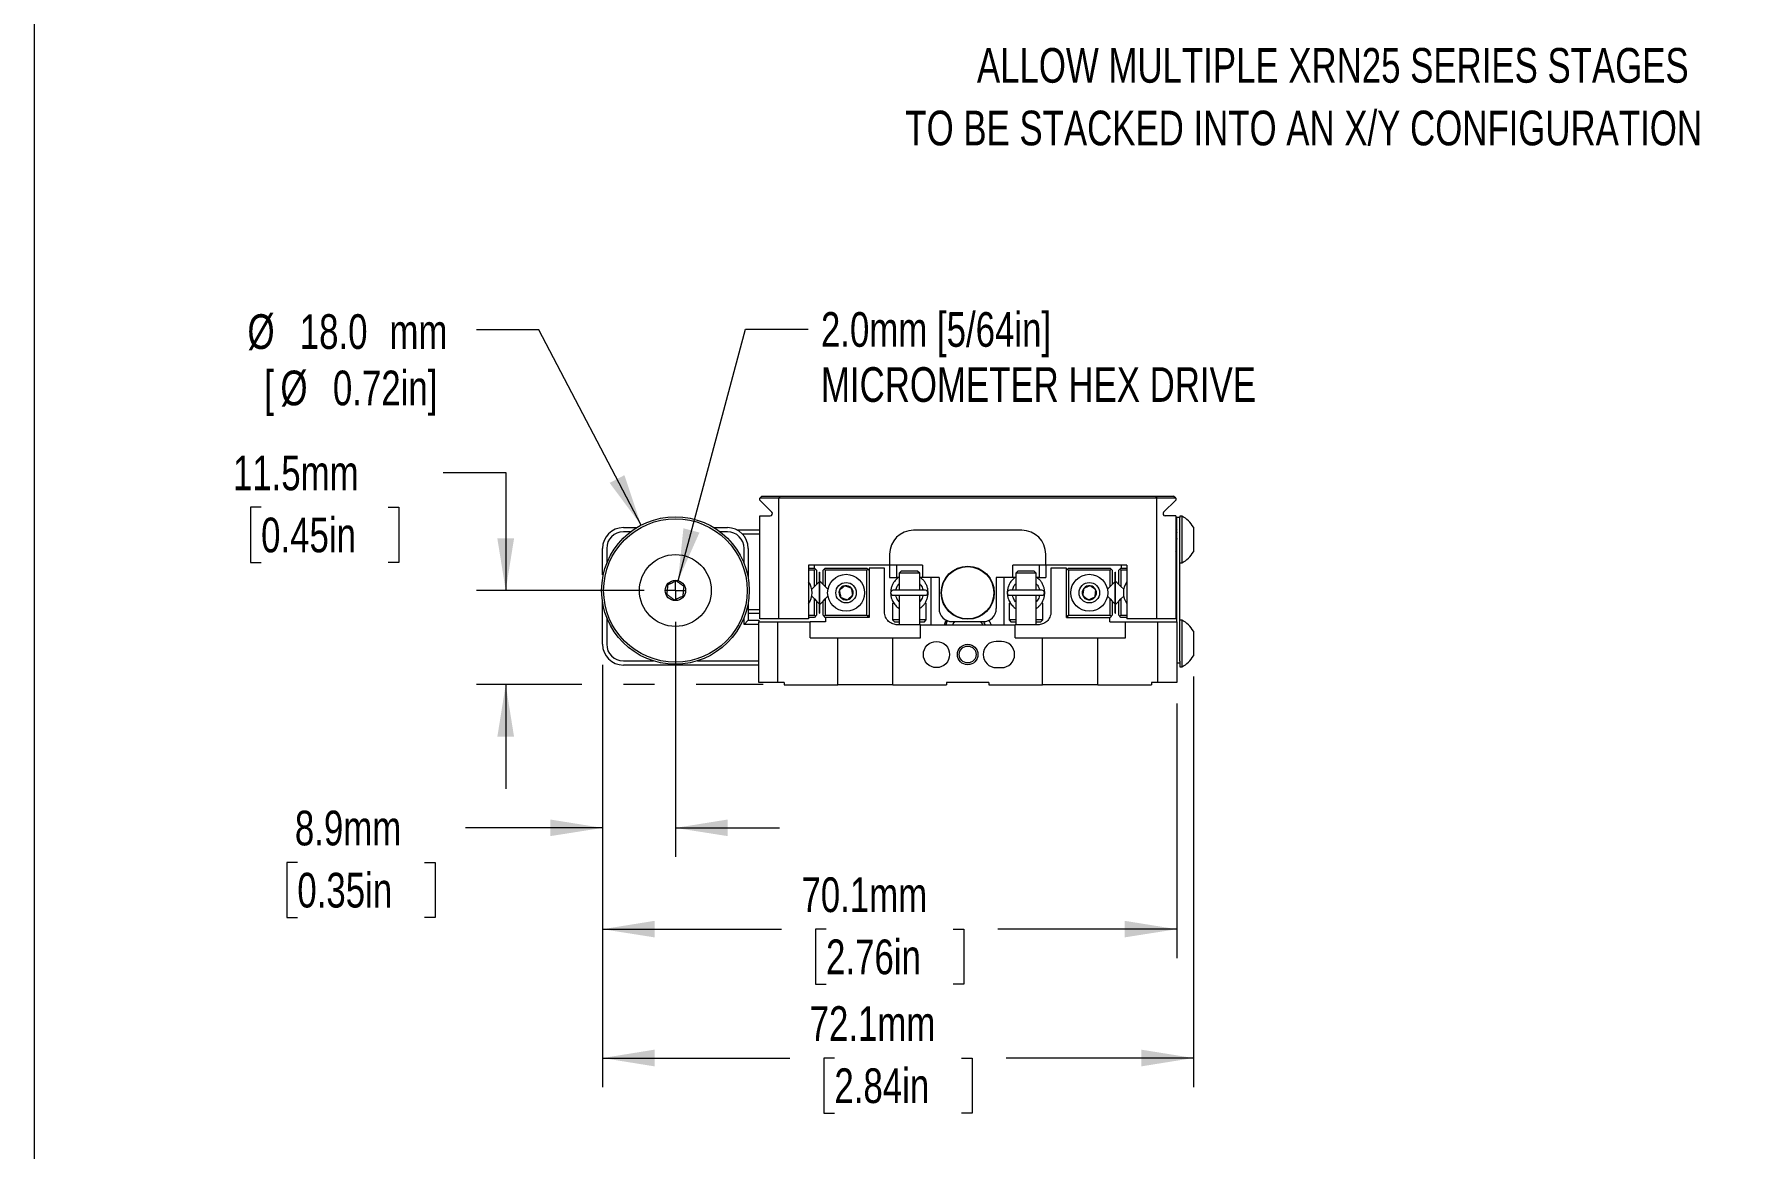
# Model space of a CAD drawing. Header units: millimetres. Extents: x 2 to 278, y 1 to 215.
# Drawn here: x 1.6 to 105.4, y 76.1 to 144.1 of the extents above; entities that cross this region are included whole.
import ezdxf

# ---------------------------------------------------------------- set-up
doc = ezdxf.new("R2010")
doc.units = ezdxf.units.MM
doc.styles.add('SLDTEXTSTYLE0', font='TXT', dxfattribs={"width": 0.75})
doc.dimstyles.new('SLDDIMSTYLE0', dxfattribs={"dimtxt": 2.116667, "dimasz": 3.175, "dimexe": 0, "dimexo": 0.0625, "dimgap": 0.529167, "dimtad": 0, "dimtih": 1, "dimtoh": 1, "dimdec": 1, "dimlfac": 2, "dimrnd": 1e-09, "dimzin": 12, "dimdsep": 46, "dimtxsty": 'SLDTEXTSTYLE0', "dimsah": 1, "dimcen": 0, "dimadec": 0, "dimazin": 3, "dimtfac": 1, "dimtdec": 1, "dimtofl": 0, "dimtmove": 0, "dimatfit": 3, "dimfxl": 1, "dimfrac": 2, "dimtolj": 1, "dimtzin": 12, "dimarcsym": 0})
doc.dimstyles.new('SLDDIMSTYLE1', dxfattribs={"dimtxt": 2.116667, "dimasz": 3.175, "dimexe": 0, "dimexo": 0.0625, "dimgap": 0.529167, "dimtad": 0, "dimtih": 1, "dimtoh": 1, "dimdec": 1, "dimlfac": 2, "dimrnd": 1e-09, "dimzin": 12, "dimdsep": 46, "dimtxsty": 'SLDTEXTSTYLE0', "dimsah": 1, "dimcen": 0.09, "dimadec": 0, "dimazin": 3, "dimtfac": 1, "dimtdec": 1, "dimtmove": 0, "dimatfit": 0, "dimfxl": 1, "dimfrac": 2, "dimtolj": 1, "dimtzin": 12, "dimarcsym": 0})
doc.dimstyles.new('SLDDIMSTYLE2', dxfattribs={"dimtxt": 2.116667, "dimasz": 3.175, "dimexe": 0, "dimexo": 0.0625, "dimgap": 0.529167, "dimtad": 0, "dimtih": 1, "dimtoh": 1, "dimdec": 1, "dimlfac": 2, "dimrnd": 1e-09, "dimzin": 12, "dimdsep": 46, "dimtxsty": 'SLDTEXTSTYLE0', "dimsah": 1, "dimcen": 0.09, "dimadec": 0, "dimazin": 3, "dimtfac": 1, "dimtdec": 1, "dimtofl": 0, "dimtmove": 0, "dimatfit": 3, "dimfxl": 1, "dimfrac": 2, "dimtolj": 1, "dimtzin": 12, "dimarcsym": 0})
doc.dimstyles.new('SLDDIMSTYLE3', dxfattribs={"dimtxt": 0.18, "dimasz": 3.175, "dimexe": 0, "dimexo": 0.0625, "dimgap": 0, "dimtad": 0, "dimtih": 1, "dimtoh": 1, "dimdec": 0, "dimrnd": 1e-09, "dimzin": 0, "dimdsep": 46, "dimtxsty": 'Standard', "dimsah": 1, "dimcen": 0.09, "dimadec": 0, "dimazin": 0, "dimtfac": 3.175, "dimtdec": 0, "dimtofl": 0, "dimtmove": 0, "dimatfit": 3, "dimfxl": 1, "dimfrac": 2, "dimtolj": 1, "dimtzin": 0, "dimarcsym": 0})
doc.dimstyles.new('SLDDIMSTYLE8', dxfattribs={"dimtxt": 2.116667, "dimasz": 3.175, "dimexe": 0, "dimexo": 0.0625, "dimgap": 0.529167, "dimtad": 0, "dimtih": 1, "dimtoh": 1, "dimdec": 1, "dimlfac": 2, "dimrnd": 1e-09, "dimzin": 4, "dimdsep": 46, "dimtxsty": 'SLDTEXTSTYLE0', "dimsah": 1, "dimcen": 0, "dimadec": 0, "dimazin": 1, "dimtfac": 1, "dimtdec": 1, "dimtofl": 0, "dimtmove": 0, "dimatfit": 3, "dimfxl": 1, "dimfrac": 2, "dimtolj": 1, "dimtzin": 12, "dimarcsym": 0})

# ---------------------------------------------------------------- blocks, each defined once
blk = doc.blocks.new('_D_15')
at = {"color": 7, "linetype": 'Continuous', "lineweight": 0}
for p, q in [((40.7, 108.24), (40.7, 93.89)), ((36.26, 105.6), (36.26, 93.89)), ((36.26, 95.66), (27.9, 95.66)), ((40.7, 95.66), (47.05, 95.66)), ((17.64, 93.55), (17, 93.55)), ((17, 93.55), (17, 90.19)), ((25.4, 93.55), (26.04, 93.55)), ((26.04, 93.55), (26.04, 90.19)), ((17, 90.19), (17.64, 90.19)), ((26.04, 90.19), (25.4, 90.19))]:
    blk.add_line(p, q, dxfattribs=at)
at = {"color": 7, "linetype": 'Continuous', "lineweight": 18}
for points in [[(36.26, 95.66), (33.08, 96.17), (33.08, 95.16)], [(40.7, 95.66), (43.88, 95.16), (43.88, 96.17)]]:
    blk.add_solid(points, dxfattribs=at)
at = {"color": 7, "linetype": 'Continuous', "lineweight": 18, "char_height": 2.117, "attachment_point": 1, "style": 'SLDTEXTSTYLE0'}
for s, insert in [('8.9mm', (17.49, 96.71)), ('0.35in', (17.64, 92.92))]:
    blk.add_mtext(s, dxfattribs=dict(at, insert=insert))
blk = doc.blocks.new('_D_16')
at = {"color": 7, "linetype": 'Continuous', "lineweight": 0}
for p, q in [((26.54, 117.34), (30.35, 117.34)), ((30.35, 117.34), (30.35, 110.15)), ((15.43, 115.23), (14.78, 115.23)), ((14.78, 115.23), (14.78, 111.86)), ((23.18, 115.23), (23.83, 115.23)), ((23.83, 115.23), (23.83, 111.86)), ((14.78, 111.86), (15.43, 111.86)), ((23.83, 111.86), (23.18, 111.86)), ((38.8, 110.15), (28.57, 110.15)), ((34.99, 104.4), (28.57, 104.4)), ((30.35, 104.4), (30.35, 98.05)), ((39.43, 104.4), (37.53, 104.4)), ((46.06, 104.4), (41.97, 104.4))]:
    blk.add_line(p, q, dxfattribs=at)
at = {"color": 7, "linetype": 'Continuous', "lineweight": 18}
for points in [[(30.35, 110.15), (30.86, 113.32), (29.84, 113.32)], [(30.35, 104.4), (29.84, 101.22), (30.86, 101.22)]]:
    blk.add_solid(points, dxfattribs=at)
at = {"color": 7, "linetype": 'Continuous', "lineweight": 18, "char_height": 2.117, "attachment_point": 1, "style": 'SLDTEXTSTYLE0'}
for s, insert in [('11.5mm', (13.71, 118.38)), ('0.45in', (15.43, 114.59))]:
    blk.add_mtext(s, dxfattribs=dict(at, insert=insert))
blk = doc.blocks.new('_D_17')
at = {"color": 7, "linetype": 'Continuous', "lineweight": 0}
for p, q in [((36.26, 105.6), (36.26, 87.71)), ((71.28, 103.25), (71.28, 87.71)), ((36.26, 89.48), (47.18, 89.48)), ((49.89, 89.48), (49.25, 89.48)), ((49.25, 89.48), (49.25, 86.12)), ((57.65, 89.48), (58.29, 89.48)), ((58.29, 89.48), (58.29, 86.12)), ((71.28, 89.48), (60.36, 89.48)), ((49.25, 86.12), (49.89, 86.12)), ((58.29, 86.12), (57.65, 86.12))]:
    blk.add_line(p, q, dxfattribs=at)
at = {"color": 7, "linetype": 'Continuous', "lineweight": 18}
for points in [[(36.26, 89.48), (39.43, 88.98), (39.43, 89.99)], [(71.28, 89.48), (68.11, 89.99), (68.11, 88.98)]]:
    blk.add_solid(points, dxfattribs=at)
at = {"color": 7, "linetype": 'Continuous', "lineweight": 18, "char_height": 2.117, "attachment_point": 1, "style": 'SLDTEXTSTYLE0'}
for s, insert in [('70.1mm', (48.39, 92.64)), ('2.76in', (49.89, 88.85))]:
    blk.add_mtext(s, dxfattribs=dict(at, insert=insert))
blk = doc.blocks.new('_D_18')
at = {"color": 7, "linetype": 'Continuous', "lineweight": 0}
for p, q in [((36.26, 105.6), (36.26, 79.84)), ((72.3, 104.89), (72.3, 79.84)), ((36.26, 81.62), (47.68, 81.62)), ((50.4, 81.62), (49.75, 81.62)), ((49.75, 81.62), (49.75, 78.26)), ((58.15, 81.62), (58.8, 81.62)), ((58.8, 81.62), (58.8, 78.26)), ((72.3, 81.62), (60.87, 81.62)), ((49.75, 78.26), (50.4, 78.26)), ((58.8, 78.26), (58.15, 78.26))]:
    blk.add_line(p, q, dxfattribs=at)
at = {"color": 7, "linetype": 'Continuous', "lineweight": 18}
for points in [[(36.26, 81.62), (39.43, 81.11), (39.43, 82.13)], [(72.3, 81.62), (69.12, 82.13), (69.12, 81.11)]]:
    blk.add_solid(points, dxfattribs=at)
at = {"color": 7, "linetype": 'Continuous', "lineweight": 18, "char_height": 2.117, "attachment_point": 1, "style": 'SLDTEXTSTYLE0'}
for s, insert in [('72.1mm', (48.89, 84.78)), ('2.84in', (50.4, 80.99))]:
    blk.add_mtext(s, dxfattribs=dict(at, insert=insert))
blk = doc.blocks.new('_D_19')
at = {"color": 7, "linetype": 'Continuous', "lineweight": 0}
for p, q in [((32.37, 126.04), (28.56, 126.04)), ((38.61, 114.13), (32.37, 126.04))]:
    blk.add_line(p, q, dxfattribs=at)
at = {"color": 7, "linetype": 'Continuous', "lineweight": 18}
blk.add_solid([(38.61, 114.13), (37.59, 117.18), (36.69, 116.71)], dxfattribs=at)
at = {"color": 7, "linetype": 'Continuous', "lineweight": 18, "attachment_point": 1, "style": 'SLDTEXTSTYLE0'}
for s, insert, char_height in [('%%c', (14.6, 127), 2.117), ('18.0', (17.79, 127), 2.117), ('mm', (23.26, 127), 2.117), ('[', (15.62, 123.56), 2.12), ('%%c', (16.61, 123.56), 2.117), ('0.72in]', (19.81, 123.56), 2.117)]:
    blk.add_mtext(s, dxfattribs=dict(at, insert=insert, char_height=char_height))
blk = doc.blocks.new('_D_20')
at = {"color": 7, "linetype": 'Continuous', "lineweight": 0}
for p, q in [((40.86, 110.74), (44.98, 126.09)), ((44.98, 126.09), (48.79, 126.09))]:
    blk.add_line(p, q, dxfattribs=at)
at = {"color": 7, "linetype": 'Continuous', "lineweight": 18}
blk.add_solid([(40.86, 110.74), (42.17, 113.68), (41.19, 113.94)], dxfattribs=at)
at = {"color": 7, "linetype": 'Continuous', "lineweight": 18, "char_height": 2.1167, "attachment_point": 1, "style": 'SLDTEXTSTYLE0'}
for s, insert in [('2.0mm [5/64in]', (49.58, 127.13)), ('MICROMETER HEX DRIVE', (49.58, 123.77))]:
    blk.add_mtext(s, dxfattribs=dict(at, insert=insert))
blk = doc.blocks.new('SW_CENTERMARKSYMBOL_25')
at = {"color": 0, "linetype": 'Continuous', "lineweight": 18}
for q in [(-0.635, 0), (0, 0.635), (0, -0.635), (0.635, 0)]:
    blk.add_line((0, 0), q, dxfattribs=at)

msp = doc.modelspace()

# ---------------------------------------------------------------- linework, layer by layer
at = {"color": 7, "linetype": 'Continuous', "lineweight": 18}
for p, q in [((1.579, 214.645), (1.579, 0.903)), ((45.971, 115.895), (45.844, 115.768)), ((45.844, 115.657), (45.844, 115.768)), ((46.987, 115.768), (45.844, 115.768)), ((46.58, 114.921), (45.844, 115.657)), ((45.971, 115.895), (47.085, 115.895)), ((47.085, 115.895), (46.987, 115.768)), ((46.987, 115.768), (46.987, 108.42)), ((70.074, 115.768), (46.987, 115.768)), ((47.085, 115.895), (69.977, 115.895)), ((69.977, 115.895), (70.074, 115.768)), ((69.977, 115.895), (71.09, 115.895)), ((70.074, 108.42), (70.074, 115.768)), ((71.217, 115.768), (70.074, 115.768)), ((70.482, 114.921), (71.217, 115.657)), ((71.217, 115.768), (71.09, 115.895)), ((71.217, 115.768), (71.217, 115.657)), ((45.844, 108.42), (45.844, 114.705)), ((45.844, 114.705), (46.49, 114.705)), ((71.217, 114.705), (70.571, 114.705)), ((71.217, 114.705), (71.217, 108.42)), ((71.47, 114.603), (71.281, 114.603)), ((71.281, 113.015), (71.281, 114.603)), ((71.594, 114.685), (71.47, 114.685)), ((71.47, 114.685), (71.47, 114.603)), ((71.47, 113.015), (71.47, 114.603)), ((71.594, 114.685), (71.594, 113.26)), ((37.526, 113.979), (38.344, 113.979)), ((37.974, 113.725), (37.526, 113.725)), ((43.058, 113.979), (43.876, 113.979)), ((43.876, 113.725), (43.428, 113.725)), ((44.452, 113.841), (45.844, 113.841)), ((45.844, 113.587), (44.794, 113.587)), ((61.833, 113.819), (55.229, 113.819)), ((71.251, 113.847), (71.22, 113.847)), ((71.281, 113.898), (71.251, 113.847)), ((71.594, 113.26), (71.594, 111.835)), ((72.295, 114.01), (72.295, 113.26)), ((72.295, 113.26), (72.295, 112.51)), ((36.256, 111.098), (36.256, 112.709)), ((36.51, 112.709), (36.51, 111.784)), ((44.892, 111.784), (44.892, 112.709)), ((45.146, 112.709), (45.146, 110.847)), ((53.768, 112.358), (53.768, 111.698)), ((63.293, 111.698), (63.293, 112.358)), ((71.216, 112.519), (71.22, 112.51)), ((71.22, 112.51), (71.251, 112.51)), ((71.255, 112.512), (71.281, 112.558)), ((71.281, 108.229), (71.281, 113.015)), ((71.47, 107.3), (71.47, 113.015)), ((36.256, 111.098), (36.316, 111.158)), ((36.303, 111.098), (36.256, 111.098)), ((53.768, 111.698), (48.815, 111.698)), ((48.815, 111.698), (48.815, 108.42)), ((48.815, 111.507), (49.185, 111.507)), ((49.185, 111.38), (48.815, 111.38)), ((49.171, 111.698), (49.171, 111.507)), ((49.185, 111.507), (49.248, 111.444)), ((49.248, 111.444), (49.185, 111.38)), ((49.185, 110.387), (49.185, 111.38)), ((49.248, 111.444), (49.312, 111.38)), ((49.312, 111.38), (49.312, 110.514)), ((49.497, 111.257), (49.512, 111.257)), ((49.497, 111.007), (49.497, 111.257)), ((49.512, 111.007), (49.512, 111.257)), ((49.712, 111.38), (49.775, 111.444)), ((49.712, 110.514), (49.712, 111.38)), ((49.775, 111.444), (49.839, 111.507)), ((49.775, 111.444), (49.839, 111.38)), ((49.839, 111.507), (52.385, 111.507)), ((52.385, 111.38), (49.839, 111.38)), ((49.839, 111.38), (49.839, 110.387)), ((52.385, 111.507), (52.448, 111.444)), ((52.448, 111.444), (52.385, 111.38)), ((52.385, 108.634), (52.385, 111.38)), ((52.448, 111.444), (52.512, 111.38)), ((52.512, 111.507), (52.512, 108.507)), ((53.451, 111.507), (52.512, 111.507)), ((53.451, 108.847), (53.451, 111.507)), ((54.181, 111.698), (53.768, 111.698)), ((53.768, 111.698), (53.768, 110.936)), ((55.769, 111.698), (54.181, 111.698)), ((54.181, 111.698), (54.181, 111.698)), ((54.181, 111.698), (54.181, 110.936)), ((54.473, 111.323), (54.346, 111.196)), ((54.346, 111.196), (54.346, 110.16)), ((55.204, 111.196), (54.346, 111.196)), ((55.158, 111.323), (54.473, 111.323)), ((55.477, 111.323), (55.158, 111.323)), ((55.604, 111.196), (55.204, 111.196)), ((55.604, 111.196), (55.477, 111.323)), ((55.604, 110.16), (55.604, 111.196)), ((55.769, 111.698), (55.769, 110.936)), ((62.881, 111.698), (61.293, 111.698)), ((61.293, 110.936), (61.293, 111.698)), ((61.585, 111.323), (61.458, 111.196)), ((61.458, 111.196), (61.458, 110.16)), ((62.716, 111.196), (61.458, 111.196)), ((62.589, 111.323), (61.585, 111.323)), ((62.716, 111.196), (62.589, 111.323)), ((62.716, 110.16), (62.716, 111.196)), ((62.881, 111.698), (62.881, 111.698)), ((63.293, 111.698), (62.881, 111.698)), ((62.881, 111.698), (62.881, 110.936)), ((68.246, 111.698), (63.293, 111.698)), ((63.293, 111.698), (63.293, 110.936)), ((63.611, 111.507), (63.611, 108.847)), ((64.55, 111.507), (63.611, 111.507)), ((64.55, 108.507), (64.55, 111.507)), ((64.55, 111.38), (64.613, 111.444)), ((64.613, 111.444), (64.677, 111.507)), ((64.677, 111.38), (64.613, 111.444)), ((64.677, 111.507), (67.223, 111.507)), ((64.677, 111.38), (64.677, 108.634)), ((67.223, 111.38), (64.677, 111.38)), ((67.223, 111.507), (67.286, 111.444)), ((67.223, 111.38), (67.286, 111.444)), ((67.223, 110.387), (67.223, 111.38)), ((67.286, 111.444), (67.35, 111.38)), ((67.35, 111.38), (67.35, 110.514)), ((67.535, 111.257), (67.55, 111.257)), ((67.535, 111.007), (67.535, 111.257)), ((67.55, 111.007), (67.55, 111.257)), ((67.75, 111.38), (67.813, 111.444)), ((67.75, 110.514), (67.75, 111.38)), ((67.813, 111.444), (67.877, 111.507)), ((67.813, 111.444), (67.877, 111.38)), ((67.877, 111.507), (68.246, 111.507)), ((68.246, 111.38), (67.877, 111.38)), ((67.877, 111.38), (67.877, 110.387)), ((67.891, 111.698), (67.891, 111.507)), ((68.246, 111.698), (68.246, 108.42)), ((71.47, 111.835), (71.594, 111.835)), ((49.185, 110.387), (49.017, 110.219)), ((49.312, 110.514), (49.185, 110.387)), ((49.497, 110.699), (49.312, 110.514)), ((49.497, 109.007), (49.497, 111.007)), ((49.497, 111.007), (49.512, 111.007)), ((49.512, 109.007), (49.512, 111.007)), ((49.579, 110.647), (49.712, 110.514)), ((49.839, 110.387), (49.712, 110.514)), ((50.007, 110.219), (49.839, 110.387)), ((53.768, 110.936), (54.181, 110.936)), ((55.95, 110.16), (53.984, 110.16)), ((54.325, 110.936), (54.181, 110.936)), ((55.769, 110.936), (55.604, 110.936)), ((56.785, 110.936), (55.769, 110.936)), ((56.308, 108.053), (56.308, 110.936)), ((56.785, 110.936), (56.785, 109.037)), ((60.277, 110.936), (60.277, 109.037)), ((61.293, 110.936), (60.277, 110.936)), ((60.753, 108.053), (60.753, 110.936)), ((63.062, 110.16), (61.096, 110.16)), ((61.437, 110.936), (61.293, 110.936)), ((62.881, 110.936), (62.716, 110.936)), ((62.881, 110.936), (63.293, 110.936)), ((67.055, 110.219), (67.223, 110.387)), ((67.35, 110.514), (67.223, 110.387)), ((67.535, 110.699), (67.35, 110.514)), ((67.535, 109.007), (67.535, 111.007)), ((67.535, 111.007), (67.55, 111.007)), ((67.55, 109.007), (67.55, 111.007)), ((67.617, 110.647), (67.75, 110.514)), ((67.877, 110.387), (67.75, 110.514)), ((67.877, 110.387), (68.045, 110.219)), ((36.256, 106.867), (36.256, 109.444)), ((45.146, 109.444), (45.146, 108.327)), ((49.017, 109.795), (49.185, 109.627)), ((49.185, 108.634), (49.185, 109.627)), ((49.185, 109.627), (49.312, 109.5)), ((49.312, 109.5), (49.312, 108.634)), ((49.477, 109.335), (49.312, 109.5)), ((49.477, 109.335), (49.497, 109.315)), ((49.497, 109.007), (49.512, 109.007)), ((49.497, 108.757), (49.497, 109.007)), ((49.512, 109.3), (49.712, 109.5)), ((49.512, 108.757), (49.512, 109.007)), ((49.712, 109.5), (49.839, 109.627)), ((49.712, 108.634), (49.712, 109.5)), ((49.839, 109.627), (50.007, 109.795)), ((49.839, 109.627), (49.839, 108.634)), ((54.007, 109.403), (53.953, 109.348)), ((53.953, 109.348), (53.953, 108.345)), ((54.033, 109.348), (53.953, 109.348)), ((53.984, 109.855), (55.95, 109.855)), ((54.346, 109.475), (54.319, 109.475)), ((54.346, 109.855), (54.346, 108.053)), ((55.604, 108.053), (55.604, 109.855)), ((55.629, 109.475), (55.604, 109.475)), ((55.997, 109.348), (55.916, 109.348)), ((55.997, 109.348), (55.942, 109.403)), ((55.997, 108.345), (55.997, 109.348)), ((61.119, 109.403), (61.065, 109.348)), ((61.065, 109.348), (61.065, 108.345)), ((61.145, 109.348), (61.065, 109.348)), ((61.096, 109.855), (63.062, 109.855)), ((61.458, 109.475), (61.431, 109.475)), ((61.458, 109.855), (61.458, 108.053)), ((62.716, 108.053), (62.716, 109.855)), ((62.741, 109.475), (62.716, 109.475)), ((63.109, 109.348), (63.028, 109.348)), ((63.109, 109.348), (63.054, 109.403)), ((63.109, 108.345), (63.109, 109.348)), ((67.223, 109.627), (67.055, 109.795)), ((67.223, 108.634), (67.223, 109.627)), ((67.223, 109.627), (67.35, 109.5)), ((67.35, 109.5), (67.35, 108.634)), ((67.515, 109.335), (67.35, 109.5)), ((67.515, 109.335), (67.535, 109.315)), ((67.535, 109.007), (67.55, 109.007)), ((67.535, 108.757), (67.535, 109.007)), ((67.55, 109.3), (67.75, 109.5)), ((67.55, 108.757), (67.55, 109.007)), ((67.75, 109.5), (67.877, 109.627)), ((67.75, 108.634), (67.75, 109.5)), ((68.045, 109.795), (67.877, 109.627)), ((67.877, 109.627), (67.877, 108.634)), ((36.51, 108.506), (36.51, 106.867)), ((44.892, 108.073), (44.892, 108.506)), ((45.146, 108.327), (44.892, 108.073)), ((45.781, 108.073), (44.892, 108.073)), ((45.146, 108.991), (45.844, 108.991)), ((45.844, 108.737), (45.146, 108.737)), ((45.146, 108.327), (45.781, 108.327)), ((45.781, 108.327), (45.781, 108.229)), ((45.781, 104.522), (45.781, 108.229)), ((45.781, 108.229), (46.924, 108.229)), ((46.987, 108.42), (45.844, 108.42)), ((46.924, 108.229), (46.924, 104.522)), ((46.924, 108.229), (48.917, 108.229)), ((48.815, 108.42), (46.987, 108.42)), ((48.815, 108.634), (49.185, 108.634)), ((49.185, 108.507), (48.815, 108.507)), ((48.917, 107.253), (48.917, 108.229)), ((49.858, 108.229), (48.917, 108.229)), ((49.248, 108.571), (49.185, 108.634)), ((49.248, 108.571), (49.185, 108.507)), ((49.312, 108.634), (49.248, 108.571)), ((49.497, 108.757), (49.512, 108.757)), ((49.775, 108.571), (49.712, 108.634)), ((49.775, 108.571), (49.839, 108.634)), ((49.839, 108.507), (49.775, 108.571)), ((49.839, 108.634), (52.385, 108.634)), ((49.858, 108.507), (49.839, 108.507)), ((49.858, 108.507), (49.858, 108.229)), ((52.512, 108.507), (49.858, 108.507)), ((52.448, 108.571), (52.385, 108.634)), ((52.448, 108.571), (52.385, 108.507)), ((52.512, 108.634), (52.448, 108.571)), ((53.953, 108.345), (54.08, 108.218)), ((54.346, 108.345), (53.953, 108.345)), ((54.346, 108.218), (54.08, 108.218)), ((55.648, 108.053), (54.245, 108.053)), ((55.997, 108.345), (55.604, 108.345)), ((55.87, 108.218), (55.604, 108.218)), ((55.648, 107.253), (55.648, 108.053)), ((55.648, 108.053), (61.417, 108.053)), ((55.87, 108.218), (55.997, 108.345)), ((57.578, 108.244), (59.483, 108.244)), ((59.602, 108.053), (59.59, 108.079)), ((59.937, 108.093), (59.951, 108.053)), ((61.065, 108.345), (61.192, 108.218)), ((61.458, 108.345), (61.065, 108.345)), ((61.458, 108.218), (61.192, 108.218)), ((61.417, 107.253), (61.417, 108.053)), ((62.817, 108.053), (61.417, 108.053)), ((63.109, 108.345), (62.716, 108.345)), ((62.982, 108.218), (62.716, 108.218)), ((62.982, 108.218), (63.109, 108.345)), ((64.613, 108.571), (64.55, 108.634)), ((64.55, 108.507), (67.203, 108.507)), ((64.613, 108.571), (64.677, 108.634)), ((64.677, 108.507), (64.613, 108.571)), ((64.677, 108.634), (67.223, 108.634)), ((67.223, 108.507), (67.203, 108.507)), ((67.203, 108.229), (67.203, 108.507)), ((67.203, 108.229), (68.148, 108.229)), ((67.286, 108.571), (67.223, 108.634)), ((67.286, 108.571), (67.223, 108.507)), ((67.35, 108.634), (67.286, 108.571)), ((67.535, 108.757), (67.55, 108.757)), ((67.813, 108.571), (67.75, 108.634)), ((67.877, 108.634), (67.813, 108.571)), ((67.877, 108.507), (67.813, 108.571)), ((67.877, 108.634), (68.246, 108.634)), ((68.246, 108.507), (67.877, 108.507)), ((68.148, 107.253), (68.148, 108.229)), ((68.148, 108.229), (70.138, 108.229)), ((70.074, 108.42), (68.246, 108.42)), ((71.217, 108.42), (70.074, 108.42)), ((70.138, 104.522), (70.138, 108.229)), ((70.138, 108.229), (71.281, 108.229)), ((71.281, 108.229), (71.281, 104.522)), ((71.594, 108.335), (71.47, 108.335)), ((71.594, 108.335), (71.594, 105.485)), ((48.917, 107.253), (50.6, 107.253)), ((50.6, 104.395), (50.6, 107.253)), ((50.6, 107.253), (53.965, 107.253)), ((53.965, 104.395), (53.965, 107.253)), ((53.965, 107.253), (55.648, 107.253)), ((60.595, 107.037), (60.277, 107.037)), ((61.417, 107.253), (63.1, 107.253)), ((63.1, 104.395), (63.1, 107.253)), ((63.1, 107.253), (66.465, 107.253)), ((66.465, 104.395), (66.465, 107.253)), ((66.465, 107.253), (68.148, 107.253)), ((71.47, 105.841), (71.47, 107.3)), ((72.295, 107.66), (72.295, 106.16)), ((37.526, 105.851), (39.357, 105.851)), ((45.781, 105.597), (37.526, 105.597)), ((42.045, 105.851), (45.781, 105.851)), ((60.277, 105.437), (60.595, 105.437)), ((71.47, 105.713), (71.281, 105.713)), ((71.47, 105.841), (71.47, 105.485)), ((71.47, 105.485), (71.594, 105.485)), ((46.924, 104.522), (45.781, 104.522)), ((47.329, 104.522), (46.924, 104.522)), ((47.329, 104.522), (47.329, 104.395)), ((47.329, 104.395), (50.6, 104.395)), ((53.965, 104.395), (50.6, 104.395)), ((53.965, 104.395), (57.235, 104.395)), ((57.235, 104.522), (57.235, 104.395)), ((59.829, 104.522), (57.235, 104.522)), ((59.829, 104.522), (59.829, 104.395)), ((59.829, 104.395), (63.1, 104.395)), ((66.465, 104.395), (63.1, 104.395)), ((66.465, 104.395), (69.735, 104.395)), ((69.735, 104.522), (69.735, 104.395)), ((70.138, 104.522), (69.735, 104.522)), ((71.281, 104.522), (70.138, 104.522))]:
    msp.add_line(p, q, dxfattribs=at)
at = {"color": 7, "linetype": 'Continuous', "lineweight": 18, "flags": 128}
for points in [[(57.111, 108.053), (57.186, 108.234), (57.233, 108.323)], [(57.728, 108.244), (57.683, 108.186), (57.6, 108.053)], [(59.461, 108.053), (59.379, 108.186), (59.334, 108.244)], [(59.59, 108.079), (59.535, 108.18), (59.494, 108.244)]]:
    msp.add_lwpolyline(points, dxfattribs=at)
at = {"color": 7, "linetype": 'Continuous', "lineweight": 18}
for centre, radius in [((40.701, 110.145), 4.5), ((40.701, 110.145), 4.376), ((40.701, 110.145), 2.191), ((51.112, 110.007), 1.125), ((58.531, 110.007), 1.619), ((58.531, 110.007), 1.594), ((65.95, 110.007), 1.125), ((40.701, 110.145), 0.62), ((51.112, 110.007), 0.625), ((65.95, 110.007), 0.625), ((56.626, 106.237), 0.8), ((58.531, 106.237), 0.625), ((58.531, 106.237), 0.513)]:
    msp.add_circle(centre, radius, dxfattribs=at)
for centre, radius, start, end in [((46.49, 114.832), 0.127, 270, 45), ((70.571, 114.832), 0.127, 135, 270), ((70.898, 113.26), 1.586, 28.22267, 63.96274), ((37.526, 112.709), 1.27, 90, 180), ((37.526, 112.709), 1.016, 90, 180), ((43.876, 112.709), 1.27, 0, 90), ((43.876, 112.709), 1.016, 0, 90), ((55.229, 112.358), 1.461, 90, 180), ((61.833, 112.358), 1.461, 0, 90), ((70.898, 113.26), 1.586, 296.03726, 331.77733), ((47.912, 110.007), 1.125, 323.4325, 36.5675), ((51.112, 110.007), 0.433, 159.9976, 219.9976), ((51.112, 110.007), 0.433, 99.9976, 159.9976), ((51.112, 110.007), 0.433, 39.9976, 99.9976), ((51.112, 110.007), 0.433, 339.9976, 39.9976), ((53.984, 110.007), 0.152, 90, 180), ((55.949, 110.008), 0.151, 359.56481, 89.55809), ((61.096, 110.007), 0.152, 90, 180), ((63.061, 110.008), 0.151, 359.56481, 89.55809), ((65.95, 110.007), 0.433, 142.44828, 202.44828), ((65.95, 110.007), 0.433, 82.44828, 142.44828), ((65.95, 110.007), 0.433, 22.44828, 82.44828), ((65.95, 110.007), 0.433, 322.44828, 22.44828), ((69.15, 110.007), 1.125, 143.43249, 216.56751), ((49.512, 109.371), 0.05, 225, 251.26302), ((51.112, 110.007), 0.433, 219.9976, 279.9976), ((51.112, 110.007), 0.433, 279.9976, 339.9976), ((53.984, 110.007), 0.152, 180, 270), ((55.949, 110.006), 0.151, 270.44191, 0.43519), ((57.578, 109.037), 0.794, 180, 270), ((59.483, 109.037), 0.794, 270, 0), ((61.096, 110.007), 0.152, 180, 270), ((63.061, 110.006), 0.151, 270.44191, 0.43519), ((65.95, 110.007), 0.433, 202.44828, 262.44828), ((65.95, 110.007), 0.433, 262.44828, 322.44828), ((67.55, 109.371), 0.05, 225, 251.26302), ((70.898, 106.91), 1.586, 28.22267, 63.96274), ((60.277, 106.237), 0.8, 90, 270), ((60.595, 106.237), 0.8, 270, 90), ((37.526, 106.867), 1.27, 180, 270), ((37.526, 106.867), 1.016, 180, 270), ((70.898, 106.91), 1.586, 296.03726, 331.77733)]:
    msp.add_arc(centre, radius, start, end, dxfattribs=at)
for points, knots in [([(71.22, 113.847), (71.22, 113.847), (71.224, 113.859), (71.232, 113.823), (71.243, 113.758), (71.255, 113.647), (71.266, 113.498), (71.276, 113.353), (71.281, 113.284)], [0, 0, 0, 0, 0.00015009, 0.20186999, 0.410495, 0.51774985, 0.76874666, 1, 1, 1, 1]), ([(71.251, 113.847), (71.251, 113.847), (71.256, 113.854), (71.266, 113.821), (71.276, 113.733), (71.281, 113.691)], [0, 0, 0, 0, 0.00192804, 0.53149602, 1, 1, 1, 1]), ([(71.217, 112.766), (71.218, 112.754), (71.222, 112.689), (71.231, 112.604), (71.242, 112.528), (71.249, 112.501), (71.254, 112.515), (71.255, 112.518)], [0, 0, 0, 0, 0.0608877, 0.3463315, 0.6317754, 0.9074377, 1, 1, 1, 1]), ([(40.234, 110.485), (40.23, 110.445), (40.221, 110.365), (40.206, 110.217), (40.189, 110.057), (40.178, 109.956), (40.173, 109.91)], [0, 0, 0, 0, 0.2164446, 0.4402884, 0.7518824, 1, 1, 1, 1]), ([(40.761, 110.719), (40.725, 110.703), (40.652, 110.671), (40.515, 110.61), (40.369, 110.545), (40.275, 110.503), (40.234, 110.485)], [0, 0, 0, 0, 0.2164446, 0.4402884, 0.7518824, 1, 1, 1, 1]), ([(41.228, 110.38), (41.208, 110.395), (41.137, 110.446), (41.005, 110.542), (40.864, 110.645), (40.788, 110.7), (40.761, 110.719)], [0, 0, 0, 0, 0.1378943, 0.4845732, 0.8161646, 1, 1, 1, 1]), ([(41.168, 109.806), (41.172, 109.845), (41.181, 109.925), (41.196, 110.074), (41.213, 110.233), (41.224, 110.335), (41.228, 110.38)], [0, 0, 0, 0, 0.2164446, 0.4402884, 0.7518824, 1, 1, 1, 1]), ([(49.512, 110.714), (49.512, 110.714), (49.514, 110.713), (49.523, 110.703), (49.546, 110.68), (49.568, 110.658), (49.579, 110.647)], [0, 0, 0, 0, 0.0137526, 0.0876931, 0.5393371, 1, 1, 1, 1]), ([(51.037, 110.434), (51.018, 110.418), (50.965, 110.373), (50.867, 110.291), (50.773, 110.212), (50.721, 110.169), (50.705, 110.155)], [0, 0, 0, 0, 0.1809422, 0.5062926, 0.8439745, 1, 1, 1, 1]), ([(50.705, 110.155), (50.71, 110.126), (50.721, 110.067), (50.74, 109.956), (50.761, 109.838), (50.774, 109.762), (50.78, 109.729)], [0, 0, 0, 0, 0.2164392, 0.4402769, 0.7518733, 1, 1, 1, 1]), ([(51.444, 110.285), (51.416, 110.296), (51.359, 110.316), (51.254, 110.355), (51.141, 110.396), (51.069, 110.422), (51.037, 110.434)], [0, 0, 0, 0, 0.2164392, 0.4402769, 0.7518733, 1, 1, 1, 1]), ([(51.519, 109.859), (51.514, 109.888), (51.503, 109.948), (51.484, 110.058), (51.463, 110.176), (51.45, 110.252), (51.444, 110.285)], [0, 0, 0, 0, 0.2164392, 0.4402769, 0.7518733, 1, 1, 1, 1]), ([(54.346, 110.96), (54.337, 110.955), (54.294, 110.928), (54.212, 110.861), (54.107, 110.757), (54.004, 110.619), (53.916, 110.452), (53.846, 110.243), (53.837, 110.089), (53.832, 110.007)], [0, 0, 0, 0, 0.0275238, 0.1353071, 0.2805671, 0.4212145, 0.5896443, 0.7840172, 1, 1, 1, 1]), ([(54.151, 110.16), (54.151, 110.16), (54.155, 110.206), (54.184, 110.289), (54.23, 110.398), (54.285, 110.487), (54.326, 110.537), (54.346, 110.561)], [0, 0, 0, 0, 0.0029635, 0.3084248, 0.5720216, 0.7911047, 1, 1, 1, 1]), ([(55.604, 109.057), (55.62, 109.066), (55.693, 109.109), (55.805, 109.215), (55.933, 109.372), (56.03, 109.553), (56.094, 109.748), (56.122, 109.949), (56.115, 110.152), (56.071, 110.351), (55.993, 110.541), (55.882, 110.712), (55.752, 110.855), (55.65, 110.926), (55.604, 110.959)], [0, 0, 0, 0, 0.0246618, 0.113463, 0.202859, 0.2938422, 0.3849408, 0.4746715, 0.5632525, 0.6537461, 0.7449796, 0.8354565, 0.9240261, 1, 1, 1, 1]), ([(55.604, 110.558), (55.628, 110.53), (55.685, 110.463), (55.747, 110.34), (55.788, 110.234), (55.795, 110.172), (55.797, 110.16)], [0, 0, 0, 0, 0.2486348, 0.5835461, 0.9188906, 1, 1, 1, 1]), ([(61.458, 110.96), (61.449, 110.955), (61.406, 110.928), (61.324, 110.861), (61.219, 110.757), (61.116, 110.619), (61.028, 110.452), (60.958, 110.243), (60.949, 110.089), (60.944, 110.007)], [0, 0, 0, 0, 0.0275238, 0.1353071, 0.2805671, 0.4212145, 0.5896443, 0.7840172, 1, 1, 1, 1]), ([(61.263, 110.16), (61.263, 110.16), (61.267, 110.206), (61.296, 110.289), (61.342, 110.398), (61.397, 110.487), (61.438, 110.537), (61.458, 110.561)], [0, 0, 0, 0, 0.0029635, 0.3084248, 0.5720216, 0.7911047, 1, 1, 1, 1]), ([(62.716, 109.057), (62.732, 109.066), (62.805, 109.109), (62.917, 109.215), (63.045, 109.372), (63.142, 109.553), (63.206, 109.748), (63.234, 109.949), (63.227, 110.152), (63.183, 110.351), (63.105, 110.541), (62.994, 110.712), (62.864, 110.855), (62.762, 110.926), (62.716, 110.959)], [0, 0, 0, 0, 0.0246618, 0.113463, 0.202859, 0.2938422, 0.3849408, 0.4746715, 0.5632525, 0.6537461, 0.7449796, 0.8354565, 0.9240261, 1, 1, 1, 1]), ([(62.716, 110.558), (62.74, 110.53), (62.797, 110.463), (62.859, 110.34), (62.9, 110.234), (62.907, 110.172), (62.909, 110.16)], [0, 0, 0, 0, 0.24863478, 0.58354608, 0.91889063, 1, 1, 1, 1]), ([(65.607, 110.271), (65.603, 110.242), (65.595, 110.182), (65.58, 110.071), (65.564, 109.952), (65.554, 109.876), (65.55, 109.842)], [0, 0, 0, 0, 0.2164392, 0.4402769, 0.7518733, 1, 1, 1, 1]), ([(66.007, 110.436), (65.984, 110.427), (65.92, 110.401), (65.802, 110.352), (65.688, 110.305), (65.626, 110.279), (65.607, 110.271)], [0, 0, 0, 0, 0.18094225, 0.50629258, 0.84397451, 1, 1, 1, 1]), ([(66.35, 110.172), (66.327, 110.191), (66.279, 110.227), (66.19, 110.296), (66.095, 110.369), (66.034, 110.416), (66.007, 110.436)], [0, 0, 0, 0, 0.21643925, 0.4402769, 0.75187334, 1, 1, 1, 1]), ([(66.293, 109.743), (66.297, 109.773), (66.305, 109.832), (66.32, 109.943), (66.336, 110.063), (66.346, 110.139), (66.35, 110.172)], [0, 0, 0, 0, 0.2164392, 0.4402769, 0.7518733, 1, 1, 1, 1]), ([(67.55, 110.714), (67.55, 110.714), (67.552, 110.713), (67.561, 110.703), (67.584, 110.68), (67.606, 110.658), (67.617, 110.647)], [0, 0, 0, 0, 0.01375261, 0.08769313, 0.53933708, 1, 1, 1, 1]), ([(40.173, 109.91), (40.2, 109.891), (40.276, 109.836), (40.417, 109.733), (40.549, 109.637), (40.62, 109.586), (40.641, 109.571)], [0, 0, 0, 0, 0.1838354, 0.51542678, 0.86210569, 1, 1, 1, 1]), ([(40.641, 109.571), (40.677, 109.587), (40.75, 109.62), (40.887, 109.68), (41.033, 109.746), (41.126, 109.787), (41.168, 109.806)], [0, 0, 0, 0, 0.2164446, 0.4402884, 0.7518824, 1, 1, 1, 1]), ([(50.78, 109.729), (50.808, 109.719), (50.865, 109.698), (50.97, 109.66), (51.083, 109.619), (51.155, 109.592), (51.187, 109.581)], [0, 0, 0, 0, 0.2164392, 0.4402769, 0.7518733, 1, 1, 1, 1]), ([(51.187, 109.581), (51.203, 109.594), (51.255, 109.638), (51.349, 109.717), (51.447, 109.799), (51.5, 109.843), (51.519, 109.859)], [0, 0, 0, 0, 0.1560255, 0.4937074, 0.8190578, 1, 1, 1, 1]), ([(53.832, 110.007), (53.836, 109.937), (53.843, 109.804), (53.894, 109.623), (53.96, 109.474), (54.036, 109.35), (54.119, 109.245), (54.214, 109.153), (54.288, 109.088), (54.336, 109.061), (54.346, 109.056)], [0, 0, 0, 0, 0.1867326, 0.353659, 0.4976966, 0.6174271, 0.74059, 0.8530008, 0.9690893, 1, 1, 1, 1]), ([(53.832, 110.007), (53.832, 110.007), (53.832, 109.993), (53.832, 109.976), (53.84, 109.961), (53.842, 109.958)], [0, 0, 0, 0, 0.0287991, 0.8041224, 1, 1, 1, 1]), ([(54.346, 109.454), (54.344, 109.456), (54.314, 109.486), (54.264, 109.559), (54.199, 109.681), (54.16, 109.785), (54.154, 109.846), (54.153, 109.855)], [0, 0, 0, 0, 0.0208701, 0.2786646, 0.587463, 0.9438253, 1, 1, 1, 1]), ([(55.796, 109.855), (55.79, 109.822), (55.775, 109.739), (55.72, 109.617), (55.66, 109.516), (55.615, 109.468), (55.604, 109.457)], [0, 0, 0, 0, 0.2244374, 0.5607054, 0.8941254, 1, 1, 1, 1]), ([(60.944, 110.007), (60.948, 109.937), (60.955, 109.804), (61.006, 109.623), (61.072, 109.474), (61.148, 109.35), (61.231, 109.245), (61.326, 109.153), (61.4, 109.088), (61.448, 109.061), (61.458, 109.056)], [0, 0, 0, 0, 0.1867326, 0.353659, 0.4976966, 0.6174271, 0.74059, 0.8530008, 0.9690893, 1, 1, 1, 1]), ([(60.944, 110.007), (60.944, 110.007), (60.944, 109.993), (60.944, 109.976), (60.952, 109.961), (60.954, 109.958)], [0, 0, 0, 0, 0.0287991, 0.8041224, 1, 1, 1, 1]), ([(61.458, 109.454), (61.456, 109.456), (61.426, 109.486), (61.376, 109.559), (61.311, 109.681), (61.272, 109.785), (61.266, 109.846), (61.265, 109.855)], [0, 0, 0, 0, 0.0208701, 0.2786646, 0.587463, 0.9438253, 1, 1, 1, 1]), ([(62.908, 109.855), (62.902, 109.822), (62.887, 109.739), (62.832, 109.617), (62.772, 109.516), (62.727, 109.468), (62.716, 109.457)], [0, 0, 0, 0, 0.22443737, 0.56070536, 0.89412536, 1, 1, 1, 1]), ([(65.55, 109.842), (65.573, 109.824), (65.621, 109.787), (65.71, 109.719), (65.805, 109.646), (65.866, 109.599), (65.893, 109.578)], [0, 0, 0, 0, 0.21643925, 0.4402769, 0.75187334, 1, 1, 1, 1]), ([(65.893, 109.578), (65.913, 109.586), (65.975, 109.612), (66.089, 109.659), (66.207, 109.707), (66.27, 109.734), (66.293, 109.743)], [0, 0, 0, 0, 0.1560255, 0.4937074, 0.8190578, 1, 1, 1, 1]), ([(54.245, 108.053), (54.153, 108.053), (54.061, 108.068), (53.875, 108.137), (53.788, 108.189), (53.631, 108.332), (53.566, 108.421), (53.498, 108.572), (53.481, 108.625), (53.457, 108.734), (53.451, 108.79), (53.451, 108.847)], [0, 0, 0, 0, 0.25, 0.25, 0.5, 0.5, 0.75, 0.75, 0.875, 0.875, 1, 1, 1, 1]), ([(57.115, 108.043), (57.124, 108.079), (57.152, 108.18), (57.207, 108.269), (57.242, 108.327)], [0, 0, 0, 0, 0.3561749, 1, 1, 1, 1]), ([(57.306, 108.305), (57.293, 108.284), (57.245, 108.206), (57.217, 108.117), (57.198, 108.053)], [0, 0, 0, 0, 0.2705815, 1, 1, 1, 1]), ([(59.821, 108.329), (59.86, 108.264), (59.912, 108.176), (59.939, 108.078), (59.946, 108.053)], [0, 0, 0, 0, 0.7483394, 1, 1, 1, 1]), ([(63.611, 108.847), (63.611, 108.79), (63.605, 108.735), (63.582, 108.627), (63.564, 108.573), (63.497, 108.422), (63.431, 108.333), (63.315, 108.226), (63.272, 108.194), (63.185, 108.142), (63.14, 108.12), (63.002, 108.068), (62.908, 108.053), (62.817, 108.053)], [0, 0, 0, 0, 0.125, 0.125, 0.25, 0.25, 0.5, 0.5, 0.625, 0.625, 0.75, 0.75, 1, 1, 1, 1])]:
    msp.add_open_spline(points, degree=3, knots=knots, dxfattribs=at)

# ---------------------------------------------------------------- block references
at = {"color": 7, "linetype": 'Continuous', "lineweight": 0}
msp.add_blockref('SW_CENTERMARKSYMBOL_25', (40.701, 110.145), dxfattribs=at)

# ---------------------------------------------------------------- texts
at = {"color": 8, "linetype": 'Continuous', "lineweight": 0, "char_height": 2.11667, "attachment_point": 3, "style": 'SLDTEXTSTYLE0'}
for s, insert in [('ALLOW MULTIPLE XRN25 SERIES STAGES', (102.509, 143.242)), ('TO BE STACKED INTO AN X/Y CONFIGURATION', (103.323, 139.42))]:
    msp.add_mtext(s, dxfattribs=dict(at, insert=insert))

# ---------------------------------------------------------------- dimensions: what is measured, and where the dimension line sits
at = {"color": 7, "linetype": 'Continuous', "lineweight": 18}
dim = msp.add_diameter_dim_2p(p1=(42.791, 106.16), p2=(38.611, 114.13), text='<>mm\\P[%%c0.72in]', dimstyle='SLDDIMSTYLE8', dxfattribs=at)
dim.commit()
dim.dimension.update_dxf_attribs({"geometry": '_D_19', "text_midpoint": (21.576, 126.039), "dimtype": 163})
dim = msp.add_diameter_dim_2p(p1=(40.54, 109.547), p2=(40.861, 110.744), text='2.0mm [5/64in]\\PMICROMETER HEX DRIVE', dimstyle='SLDDIMSTYLE0', override={"dimpost": '<>'}, dxfattribs=at)
dim.commit()
dim.dimension.update_dxf_attribs({"geometry": '_D_20', "text_midpoint": (66.029, 126.088), "dimtype": 163})
dim = msp.add_linear_dim(base=(30.349, 110.145), p1=(47.329, 104.395), p2=(40.066, 110.145), angle=90, dimstyle='SLDDIMSTYLE1', dxfattribs=at)
dim.commit()
dim.dimension.update_dxf_attribs({"geometry": '_D_16', "text_midpoint": (30.349, 117.338), "dimtype": 160})
for base, p1, p2, dimstyle, picture, middle in [((36.256, 95.663), (40.701, 109.51), (36.256, 106.867), 'SLDDIMSTYLE1', '_D_15', (21.521, 95.663)), ((36.2558939, 89.484586886), (71.2808939, 104.522142525), (36.2558939, 106.86664222), 'SLDDIMSTYLE2', '_D_17', (53.7683939, 89.484586886)), ((36.256, 81.621), (72.295, 106.16), (36.256, 106.867), 'SLDDIMSTYLE2', '_D_18', (54.276, 81.621))]:
    dim = msp.add_linear_dim(base=base, p1=p1, p2=p2, dimstyle=dimstyle, dxfattribs=at)
    dim.commit()
    dim.dimension.update_dxf_attribs({"geometry": picture, "text_midpoint": middle, "dimtype": 160})

# ---------------------------------------------------------------- leaders
at = {"color": 8, "linetype": 'Continuous', "lineweight": 0}
msp.add_leader([(138.083, 115.134), (110.896, 146.537), (104.544, 146.537)], dimstyle='SLDDIMSTYLE3', dxfattribs=at)

doc.saveas('drawing.dxf')
